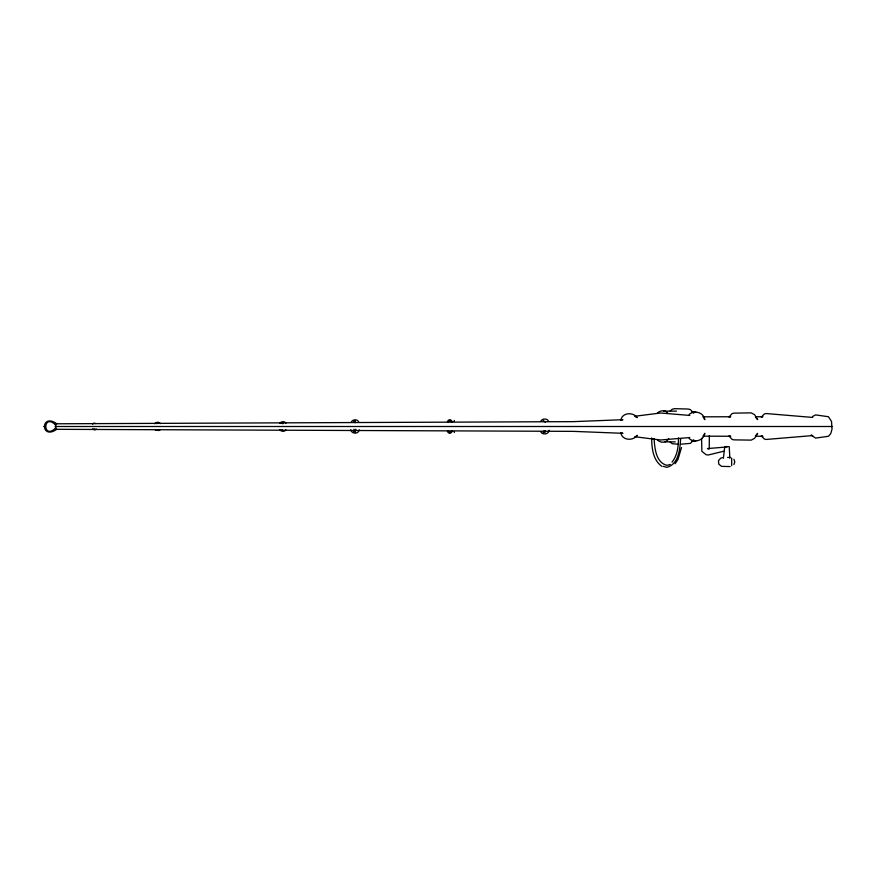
<?xml version="1.0" encoding="UTF-8"?>
<svg xmlns="http://www.w3.org/2000/svg" width="876" height="876" viewBox="0 0 876 876"><rect width="100%" height="100%" fill="white"/><g stroke="black" fill="none" stroke-linecap="round" stroke-linejoin="round"><path stroke-width="1.31" d="M680.63 438.591C680.039 448.819 678.758 464.324 666.833 467.324L663.263 466.35M812.676 416.461L815.567 414.906L828.444 416.724L831.521 421.433L832.025 429.12L830.722 433.664L828.444 436.281L815.567 438.088L811.154 435.087M723.368 458.279L724.77 446.596M56.031 427.685C42.431 441.274 42.431 411.731 56.031 425.32M56.82 429.24C40.362 440.935 40.362 412.07 56.82 423.765M681.528 447.516L677.958 459.495L675.1 463.743M454.118 421.356L454.37 420.458M55.308 425.09L55.538 424.51M355.897 429.218L354.9 431.211L353.543 431.934L355.426 432.043M359.215 429.787C358.766 434.441 351.287 434.124 350.783 429.689M549.153 430.204C548.825 434.584 542.288 435.273 540.601 431.583M620.821 420.327C621.894 412.421 633.206 411.775 637.213 417.655L634.662 416.286L660.581 413.001L689.806 415.443M733.902 464.488L734.811 461.86L733.902 459.232M92.571 424.115L93.765 423.13L95.834 423.524M96.196 428.933L94.98 429.941L92.571 428.89M154.767 423.754C155.764 421.925 159.443 421.674 160.417 423.645M279.838 423.338C280.889 421.29 284.875 420.995 285.905 423.207M285.905 429.798C284.875 432.01 280.889 431.715 279.838 429.667M351.287 421.991C352.513 419.265 357.496 418.914 358.7 421.849M354.397 422.539L354.966 421.652M540.601 421.422C541.894 418.421 547.303 418.027 548.573 421.268M545.299 430.828L543.142 432.624M668.673 438.526C666.833 443.103 660.416 443.3 657.383 439.927M693.759 439.785L690.441 443.376L681.342 444.154M703.844 434.868L704.841 433.324C703.735 440.628 694.318 443.168 689.16 438.591M672.023 462.156C677.433 455.356 678.539 446.333 678.451 437.912M729.007 417.009L732.095 413.603L733.825 413.144L751.225 412.87L754.63 414.698L757.663 419.637L755.484 417.118M761.266 417.096L764.343 413.976L766.029 413.538L812.665 417.425M94.488 428.988L93.765 429.371M159.99 429.996L158.983 430.532L155.172 429.864M282.379 429.809L281.426 430.313M657.383 413.078C659.935 410.373 665.037 409.683 667.578 412.804M635.976 436.368L637.213 435.339C633.206 441.23 621.894 440.584 620.821 432.667M670.041 411.063L672.199 409.278L674.498 408.676L688.186 409.026L690.441 409.618L693.759 413.22M689.16 414.414C694.318 409.837 703.735 412.377 704.841 419.67L703.844 418.137M755.484 435.876L757.663 433.368L754.63 438.307L751.225 440.124L733.825 439.861L732.095 439.402L729.007 435.985M670.293 464.444L666.965 465.353C655.861 462.561 654.668 448.118 654.109 438.591M56.163 423.787L573.364 421.641L622.945 419.692L622.059 419.922M156.563 429.689L158.545 429.82M283.736 422.67L281.426 422.681L282.773 423.798M729.445 417.075L730.704 416.746L702.76 416.834M761.682 417.031L762.952 416.691L755.473 416.779M696.059 440.727L691.602 441.384M723.62 451.25L708.235 455.016L706.078 454.688L701.873 451.337L701.567 438.285M722.547 457.568L720.663 458.225L718.44 460.699L718.824 464.181L721.572 466.371L730.135 466.569M689.806 437.551L660.581 439.993L634.662 436.708M727.058 446.957L707.469 448.578L708.892 449.016M355.426 420.951L353.543 421.06L355.47 422.659M678.604 444.22L672.199 443.716L670.041 441.942M727.606 457.436L730.135 457.381M663.734 411.129L676.469 411.129M43.8 426.502L45.114 426.502M55.122 426.502L832.2 426.502M665.015 441.865L675.199 441.865M725.58 446.596L728.164 446.596M729.226 446.596L729.872 458.279M702.76 436.16L730.704 436.259L729.445 435.92M755.473 436.226L762.952 436.303L761.682 435.974M691.602 411.621L696.059 412.267M811.494 435.273L812.665 435.58L766.029 439.467L764.343 439.018L761.266 435.909M622.059 433.083L622.945 433.313L573.364 431.364L56.524 429.317L55.308 427.904M543.142 420.381L545.299 422.177M156.136 423.196L156.968 423.634M661.906 466.415C652.938 460.163 651.7 447.986 651.678 437.912M545.135 432.591L543.722 430.959M354.966 431.353L353.948 429.306M709.242 448.709L709.33 435.799M454.118 431.649L454.37 432.536M731.657 458.06L731.657 465.66M447.362 421.663A6.833 3.416 -90 0 1 452.191 421.663M452.191 431.331A6.833 3.416 -90 0 1 447.362 431.331M447.713 422.385A5.825 2.913 -90 0 1 451.83 422.385M451.83 430.62A5.825 2.913 -90 0 1 447.713 430.62"/></g></svg>
